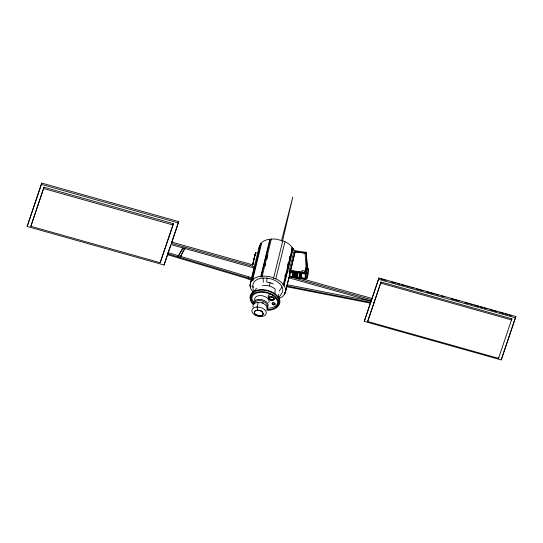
<?xml version="1.0" encoding="UTF-8"?>
<svg xmlns="http://www.w3.org/2000/svg" width="543" height="543" viewBox="0 0 543 543"><rect width="100%" height="100%" fill="white"/><g stroke="black" fill="none" stroke-linecap="round" stroke-linejoin="round"><path stroke-width="0.81" d="M274.934 293.763L275.131 289.1C271.724 286.08 267.013 284.837 262.534 285.557M253.126 287.457A15.231 9.441 13.8 0 1 263.145 278.023L266.98 278.118L266.715 282.17L270.102 282.72L273.238 284.009M252.875 264.55L253.079 263.986M255.339 253.771L254.945 255.088L255.149 254.524M251.864 277.751L167.97 252.59L167.57 254.694L251.518 279.869M248.185 279.217L248.592 277.113M250.642 285.156L250.242 286.772L250.954 286.792L250.696 285.869L249.984 285.849L250.33 282.917L259.445 245.789L260.986 243.189L261.583 243.535M259.099 248.728L259.445 245.789M278.783 298.419C284.301 297.238 287.817 290.349 284.057 285.652L293.179 248.531L292.005 247.513L292.439 247.438L283.303 284.539L282.869 284.613L283.622 285.727L284.057 285.652M287.091 284.702L370.93 301.107L370.53 303.157L286.473 286.711M282.638 240.529L292.813 197L281.41 241.051M285.326 292.765L289.019 277.358L285.156 293.057M284.932 292.473L284.532 294.116L284.919 292.541M254.273 268.052L171.011 244.608L164.067 265.011L27.15 226.472L41.791 183.079L178.715 221.619L171.425 243.393L255.095 266.946M30.842 226.295L44.01 187.24L173.36 223.655L173.034 224.965L160.192 262.703L30.842 226.295L44.01 187.24M27.15 226.472L41.791 183.079M160.192 262.703L173.36 223.655M164.067 265.011L167.597 254.287M171.425 243.393L178.715 221.619M252.42 265.255L255.631 252.671L258.074 253.357M255.631 252.671L252.638 264.848L171.751 242.076M249.984 285.849L250.574 283.432M250.975 281.817L252.162 276.971M252.556 275.362L254.341 268.099M250.33 282.917L251.864 280.31L260.986 243.189M251.864 280.31L252.468 280.663L261.774 242.558L263.613 241.099L267.149 239.667L269.878 239.225L270.197 239.687L261.074 276.815L262.547 276.577L262.228 276.109L271.351 238.988L275.932 239.103L282.788 240.834L273.591 278.091C277.31 279.136 280.853 281.362 283.303 284.539M261.074 276.815L260.762 276.346L269.878 239.225M265.12 266.084L265.717 263.66M266.708 259.629L267.896 254.782M269.321 285.889L270.102 282.72M275.796 278.912L284.994 241.655L288.849 243.909L292.439 247.438M283.622 285.727L292.745 248.599M306.184 277.561L305.797 279.143L289.127 276.686L289.724 273.319L289.12 271.174L294.184 250.561L293.179 248.531M289.779 276.76L290.247 273.76L289.853 271.67L305.186 273.93L305.275 273.557L305.186 278.661L295.82 277.283M295.148 251.66L290.539 270.74L295.148 251.66L305.071 253.126L306.123 267.563L305.01 272.091M292.629 276.618L292.494 277.181L292.623 271.887L293.044 271.948L292.908 277.242M294.163 272.111L294.034 277.405L294.163 272.111L294.673 272.186L294.537 277.48L294.123 277.032M296.139 272.029L295.731 277.656L295.82 272.552M296.145 275.973L297.204 276.129L296.783 277.812L297.116 271.385M297.265 273.149L297.401 272.593L297.272 277.887L297.265 273.149L296.702 273.068M299.254 273.448L299.39 272.885L299.261 278.179L299.254 273.448L300.143 273.577L300.15 278.308L300.286 273.014L300.931 273.109L300.89 278.03L300.293 277.744M300.143 273.577L300.286 273.014M301.772 272.199L302.173 270.577L305.132 271.011M301.582 277.744L301.487 278.118L301.575 273.014L301.582 277.744L305.281 278.287L305.186 278.661M303.238 272.606L304.827 272.844L306.123 267.251M305.797 279.143L305.79 273.631L307.338 267.312L306.225 252.339L294.184 250.561M305.96 273.509L307.168 268.588L308.376 268.771L308.383 273.122L307.175 278.036L305.967 277.86L305.96 273.509L307.168 273.686L307.175 278.036M307.168 273.686L308.376 268.771M289.209 276.543L371.65 299.756L378.933 277.989L515.85 316.528L501.209 359.921L364.285 321.381L371.29 300.449M367.659 321.51L380.996 281.993L511.886 318.836L511.608 319.963L380.724 283.113L367.659 321.51L498.542 358.353L511.886 318.836M364.285 321.381L378.933 277.989M373.971 302.946L374.249 301.827M374.385 301.725L374.663 300.605M380.724 283.113L380.996 281.993M498.542 358.353L498.82 357.226M501.209 359.921L515.85 316.528M284.858 276.543L285.455 274.127M287.437 266.063L288.231 262.832M289.229 258.801L289.819 256.384M291.408 249.929L292.005 247.513M258.23 302.465L257.036 307.066L257.687 310.182A4.561 2.824 13.8 0 0 255.509 314.641A4.561 2.824 13.8 0 0 263.043 314.58A4.561 2.824 13.8 0 0 257.687 310.182M254.334 258.611L254.192 259.167L254.382 258.42M255.488 254.226L255.183 255.203L255.475 254.07M252.963 264.169L253.269 263.192L253.065 263.803M255.135 254.341L255.332 253.73M252.828 263.735C253.432 261.896 252.23 265.771 252.841 263.918M168.133 252.719L170.801 244.866M184.878 247.92L179.971 257.525L184.939 248.531M282.788 240.834L284.994 241.655M273.591 278.091C270.55 276.326 265.955 276.122 262.228 276.109M182.699 248.11L177.805 256.866L183.215 248.049M278.987 297.605L281.186 294.143A15.231 9.441 13.8 0 0 266.98 278.118M279.183 291.17L282.034 286.935M253.812 291.408L256.588 288.19M252.468 280.663L253.255 280.039L252.658 279.686L254.491 278.22L258.027 276.787L260.762 276.346M270.197 239.687L271.663 239.449L271.351 238.988M305.784 253.527L306.272 253.506L307.297 269.423M295.148 251.972L305.071 253.126M290.539 270.428L304.827 272.532M292.127 270.971L293.715 271.201M295.304 271.439L297.679 271.792M299.268 272.023L300.856 272.26M289.12 271.174L305.79 273.631M289.758 272.043L292.487 272.45M292.908 272.511L294.028 272.674M294.53 272.749L295.725 272.925M296.016 276.597L297.645 276.842M294.17 276.849L294.673 276.923M297.408 277.324L299.397 277.616M291.286 276.611L293.003 276.869M251.572 278.946L167.678 253.785M286.785 285.957L370.625 302.363M381.098 278.993L385.937 280.358M391.578 281.946L395.603 283.079M397.218 283.534L399.634 284.213M401.243 284.668L405.275 285.801M406.883 286.256L409.3 286.935M410.915 287.39L413.332 288.068M416.549 288.978L422.997 290.79M426.221 291.7L434.278 293.967M435.886 294.421L438.31 295.1M441.527 296.01L443.943 296.688M451.199 298.731L459.256 300.998M464.896 302.587L468.921 303.72M470.537 304.175L472.953 304.854M474.562 305.309L478.593 306.442M480.202 306.897L482.618 307.576M484.234 308.03L486.65 308.709M489.874 309.619L496.316 311.431M499.54 312.34L503.571 313.474M505.18 313.929L507.596 314.607M509.212 315.062L511.628 315.741M41.472 184.389L178.389 222.935M378.607 279.299L515.531 317.838M43.684 188.55L173.034 224.965M298.209 277.677L371.969 298.44M288.53 277.697L371.229 300.978M252.875 291.924L250.852 288.924L250.242 286.772M289.853 271.67L290.172 272.817M272.321 296.763L271.887 297.109L271.378 296.743M278.403 294.333L278.688 296.539M306.517 261.183L306.727 264.502M252.889 286.175L253.276 291.998M263.145 278.023L263.314 282.387M297.13 272.172L297.157 273.753M306.225 252.339L306.279 256.479M275.403 297.354A3.686 2.287 13.8 0 1 273.774 299.186M268.758 297.774A3.686 2.287 13.8 0 1 268.792 295.195A3.686 2.287 13.8 0 1 272.525 294.781M272.708 304.189A1.473 0.916 13.8 0 1 272.776 302.77A1.473 0.916 13.8 0 1 274.948 303.381A1.473 0.916 13.8 0 1 274.127 304.582M273.373 304.501A1.473 0.916 13.8 0 1 273.02 304.372M253.581 303.971A13.419 8.315 13.8 0 1 258.882 292.487A13.419 8.315 13.8 0 1 277.127 300.157A13.419 8.315 13.8 0 1 267.061 309.639M262.303 315.51A6.631 4.113 13.8 0 1 254.463 313.569M253.907 304.216A7.378 4.575 13.8 0 1 262.065 299.722A7.378 4.575 13.8 0 1 267.142 307.494M252.787 304.182A14.383 8.912 13.8 0 1 258.583 291.856A14.383 8.912 13.8 0 1 278.097 300.265A14.383 8.912 13.8 0 1 266.871 310.25M250.764 300.367A15.231 9.441 13.8 0 1 268.025 290.498A15.231 9.441 13.8 0 1 276.136 307.508M250.866 297.883A14.383 8.912 13.8 0 1 267.855 291A14.383 8.912 13.8 0 1 277.588 305.41M277.88 303.089A13.419 8.315 13.8 0 1 266.572 308.098M253.948 302.471A13.419 8.315 13.8 0 1 251.884 296.526M253.16 307.27A7.378 4.575 13.8 0 1 256.724 302.614L258.488 302.437A7.378 4.575 13.8 0 1 267.156 309.551M254.85 300.381A7.378 4.575 13.8 0 1 262.059 295.691A7.378 4.575 13.8 0 1 268.846 302.655M262.167 302.437A5.756 3.563 13.8 0 1 263.511 303.021M262.656 311.634A1.541 0.957 13.8 0 1 262.283 311.492M261.957 311.302A1.541 0.957 13.8 0 1 261.529 310.82M254.273 303.754A6.631 4.113 13.8 0 1 261.787 300.829A6.631 4.113 13.8 0 1 267.041 306.917M274.025 298.84A2.763 1.71 13.8 0 1 271.052 299.322A2.763 1.71 13.8 0 1 268.894 297.394M268.941 296.946A2.763 1.71 13.8 0 1 269.179 296.553M253.961 259.106L254.355 257.742L253.961 259.106M257.362 307.033L255.597 307.209A7.378 4.575 13.8 0 0 254.782 314.92A7.378 4.575 13.8 0 0 266.179 313.773A7.378 4.575 13.8 0 0 257.362 307.033M269.667 299.607A2.606 1.615 13.8 0 0 273.882 299.342A2.606 1.615 13.8 0 0 270.57 296.953A2.606 1.615 13.8 0 0 269.667 299.607M255.583 314.607A4.459 2.763 13.8 0 0 262.948 314.546A4.459 2.763 13.8 0 0 257.715 310.25A4.459 2.763 13.8 0 0 255.583 314.607M269.566 299.668A2.763 1.71 13.8 0 0 274.032 299.383A2.763 1.71 13.8 0 0 270.523 296.851A2.763 1.71 13.8 0 0 269.566 299.668M272.613 304.562A1.473 0.916 13.8 0 0 274.996 304.406A1.473 0.916 13.8 0 0 273.122 303.055A1.473 0.916 13.8 0 0 272.613 304.562"/></g></svg>
